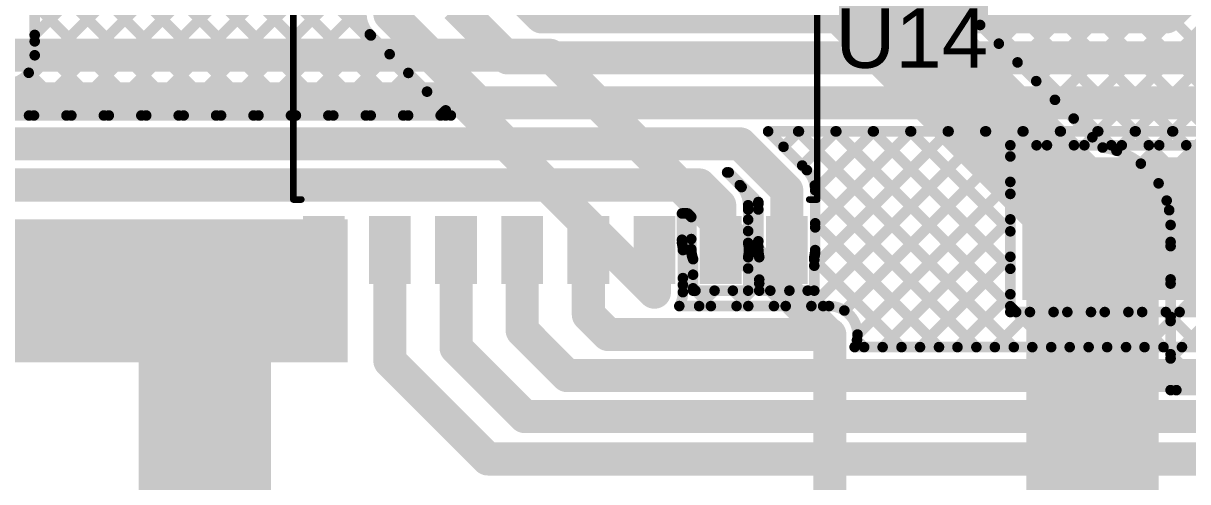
# Model space of a CAD drawing. Header units: millimetres. Extents: x -0.08 to 7.12, y -0.08 to 3.98.
# Drawn here: x 2.013 to 2.893, y 1.366 to 1.712 of the extents above; entities that cross this region are included whole.
import ezdxf

# ---------------------------------------------------------------- set-up
doc = ezdxf.new("R2010")
doc.units = ezdxf.units.MM
doc.header["$MEASUREMENT"] = 0
for name, color, linetype in [('BottomLayer', 5, 'Continuous'), ('TopLayer', 1, 'Continuous'), ('TopOverlay', 2, 'Continuous'), ('TopPaste', 8, 'Continuous'), ('TopSolder', 216, 'Continuous'), ('ViaHoleLayer', 16, 'Continuous')]:
    doc.layers.add(name, color=color, linetype=linetype)
doc.styles.add('Arial', font='', dxfattribs={"height": 0.2})
doc.styles.get('Arial').set_extended_font_data('Arial')

# ---------------------------------------------------------------- blocks, each defined once
blk = doc.blocks.new('SOP_16_150____26')
at = {"layer": 'TopLayer'}
for points in [[(-0.13484, 0.18681), (-0.09154, 0.18681), (-0.09154, 0.16319), (-0.13484, 0.16319)], [(0.09154, 0.18681), (0.13484, 0.18681), (0.13484, 0.16319), (0.09154, 0.16319)], [(-0.13484, 0.13681), (-0.09154, 0.13681), (-0.09154, 0.11319), (-0.13484, 0.11319)], [(0.09154, 0.13681), (0.13484, 0.13681), (0.13484, 0.11319), (0.09154, 0.11319)], [(-0.13484, 0.08681), (-0.09154, 0.08681), (-0.09154, 0.06319), (-0.13484, 0.06319)], [(0.09154, 0.08681), (0.13484, 0.08681), (0.13484, 0.06319), (0.09154, 0.06319)], [(-0.13484, 0.03681), (-0.09154, 0.03681), (-0.09154, 0.01319), (-0.13484, 0.01319)], [(0.09154, 0.03681), (0.13484, 0.03681), (0.13484, 0.01319), (0.09154, 0.01319)], [(-0.13484, -0.01319), (-0.09154, -0.01319), (-0.09154, -0.03681), (-0.13484, -0.03681)], [(0.09154, -0.01319), (0.13484, -0.01319), (0.13484, -0.03681), (0.09154, -0.03681)], [(-0.13484, -0.06319), (-0.09154, -0.06319), (-0.09154, -0.08681), (-0.13484, -0.08681)], [(0.09154, -0.06319), (0.13484, -0.06319), (0.13484, -0.08681), (0.09154, -0.08681)], [(-0.13484, -0.11319), (-0.09154, -0.11319), (-0.09154, -0.13681), (-0.13484, -0.13681)], [(0.09154, -0.11319), (0.13484, -0.11319), (0.13484, -0.13681), (0.09154, -0.13681)], [(-0.13484, -0.16319), (-0.09154, -0.16319), (-0.09154, -0.18681), (-0.13484, -0.18681)], [(0.09154, -0.16319), (0.13484, -0.16319), (0.13484, -0.18681), (0.09154, -0.18681)]]:
    blk.add_hatch(color=1, dxfattribs=at).paths.add_polyline_path(points)
at = {"layer": 'TopOverlay'}
blk.add_hatch(color=2, dxfattribs=at).paths.add_polyline_path([(-0.088, 0.16), (-0.077, 0.16), (-0.077, 0.186), (-0.088, 0.186)])
at = {"layer": 'TopPaste'}
for points in [[(-0.13484, 0.18681), (-0.09154, 0.18681), (-0.09154, 0.16319), (-0.13484, 0.16319)], [(0.09154, 0.18681), (0.13484, 0.18681), (0.13484, 0.16319), (0.09154, 0.16319)], [(-0.13484, 0.13681), (-0.09154, 0.13681), (-0.09154, 0.11319), (-0.13484, 0.11319)], [(0.09154, 0.13681), (0.13484, 0.13681), (0.13484, 0.11319), (0.09154, 0.11319)], [(-0.13484, 0.08681), (-0.09154, 0.08681), (-0.09154, 0.06319), (-0.13484, 0.06319)], [(0.09154, 0.08681), (0.13484, 0.08681), (0.13484, 0.06319), (0.09154, 0.06319)], [(-0.13484, 0.03681), (-0.09154, 0.03681), (-0.09154, 0.01319), (-0.13484, 0.01319)], [(0.09154, 0.03681), (0.13484, 0.03681), (0.13484, 0.01319), (0.09154, 0.01319)], [(-0.13484, -0.01319), (-0.09154, -0.01319), (-0.09154, -0.03681), (-0.13484, -0.03681)], [(0.09154, -0.01319), (0.13484, -0.01319), (0.13484, -0.03681), (0.09154, -0.03681)], [(-0.13484, -0.06319), (-0.09154, -0.06319), (-0.09154, -0.08681), (-0.13484, -0.08681)], [(0.09154, -0.06319), (0.13484, -0.06319), (0.13484, -0.08681), (0.09154, -0.08681)], [(-0.13484, -0.11319), (-0.09154, -0.11319), (-0.09154, -0.13681), (-0.13484, -0.13681)], [(0.09154, -0.11319), (0.13484, -0.11319), (0.13484, -0.13681), (0.09154, -0.13681)], [(-0.13484, -0.16319), (-0.09154, -0.16319), (-0.09154, -0.18681), (-0.13484, -0.18681)], [(0.09154, -0.16319), (0.13484, -0.16319), (0.13484, -0.18681), (0.09154, -0.18681)]]:
    blk.add_hatch(color=8, dxfattribs=at).paths.add_polyline_path(points)
at = {"layer": 'TopSolder'}
for points in [[(-0.13884, 0.19081), (-0.08754, 0.19081), (-0.08754, 0.15919), (-0.13884, 0.15919)], [(0.08754, 0.19081), (0.13884, 0.19081), (0.13884, 0.15919), (0.08754, 0.15919)], [(-0.13884, 0.14081), (-0.08754, 0.14081), (-0.08754, 0.10919), (-0.13884, 0.10919)], [(0.08754, 0.14081), (0.13884, 0.14081), (0.13884, 0.10919), (0.08754, 0.10919)], [(-0.13884, 0.09081), (-0.08754, 0.09081), (-0.08754, 0.05919), (-0.13884, 0.05919)], [(0.08754, 0.09081), (0.13884, 0.09081), (0.13884, 0.05919), (0.08754, 0.05919)], [(-0.13884, 0.04081), (-0.08754, 0.04081), (-0.08754, 0.00919), (-0.13884, 0.00919)], [(0.08754, 0.04081), (0.13884, 0.04081), (0.13884, 0.00919), (0.08754, 0.00919)], [(-0.13884, -0.00919), (-0.08754, -0.00919), (-0.08754, -0.04081), (-0.13884, -0.04081)], [(0.08754, -0.00919), (0.13884, -0.00919), (0.13884, -0.04081), (0.08754, -0.04081)], [(-0.13884, -0.05919), (-0.08754, -0.05919), (-0.08754, -0.09081), (-0.13884, -0.09081)], [(0.08754, -0.05919), (0.13884, -0.05919), (0.13884, -0.09081), (0.08754, -0.09081)], [(-0.13884, -0.10919), (-0.08754, -0.10919), (-0.08754, -0.14081), (-0.13884, -0.14081)], [(0.08754, -0.10919), (0.13884, -0.10919), (0.13884, -0.14081), (0.08754, -0.14081)], [(-0.13884, -0.15919), (-0.08754, -0.15919), (-0.08754, -0.19081), (-0.13884, -0.19081)], [(0.08754, -0.15919), (0.13884, -0.15919), (0.13884, -0.19081), (0.08754, -0.19081)]]:
    blk.add_hatch(color=216, dxfattribs=at).paths.add_polyline_path(points)
at = {"layer": 'TopOverlay', "const_width": 0.005}
for points in [[(-0.075, 0.192), (-0.075, 0.198)], [(0.075, 0.198), (-0.075, 0.198)], [(0.075, 0.192), (0.075, 0.198)], [(-0.146, 0.171), (-0.146, 0.181)], [(-0.141, 0.176), (-0.146, 0.181)], [(-0.146, 0.171), (-0.141, 0.176)], [(-0.075, -0.198), (-0.075, -0.192)], [(0.075, -0.198), (0.075, -0.192)], [(0.075, -0.198), (-0.075, -0.198)]]:
    blk.add_lwpolyline(points, dxfattribs=at)
at = {"layer": 'TopOverlay', "const_width": 0.0025}
for points in [[(-0.07625, 0.198, 1), (-0.07375, 0.198, 1)], [(-0.07625, 0.198, 1), (-0.07375, 0.198, 1)], [(-0.07625, 0.192, 1), (-0.07375, 0.192, 1)], [(0.07375, 0.198, 1), (0.07625, 0.198, 1)], [(0.07375, 0.198, 1), (0.07625, 0.198, 1)], [(0.07375, 0.192, 1), (0.07625, 0.192, 1)], [(-0.14725, 0.181, 1), (-0.14475, 0.181, 1)], [(-0.14725, 0.181, 1), (-0.14475, 0.181, 1)], [(-0.14225, 0.176, 1), (-0.13975, 0.176, 1)], [(-0.14225, 0.176, 1), (-0.13975, 0.176, 1)], [(-0.14725, 0.171, 1), (-0.14475, 0.171, 1)], [(-0.14725, 0.171, 1), (-0.14475, 0.171, 1)], [(-0.07625, -0.192, 1), (-0.07375, -0.192, 1)], [(0.07375, -0.192, 1), (0.07625, -0.192, 1)], [(-0.07625, -0.198, 1), (-0.07375, -0.198, 1)], [(-0.07625, -0.198, 1), (-0.07375, -0.198, 1)], [(0.07375, -0.198, 1), (0.07625, -0.198, 1)], [(0.07375, -0.198, 1), (0.07625, -0.198, 1)]]:
    blk.add_lwpolyline(points, format="xyb", close=True, dxfattribs=at)

msp = doc.modelspace()

# ---------------------------------------------------------------- hatches: boundary and pattern name
at = {"layer": 'BottomLayer'}
h = msp.add_hatch(color=5, dxfattribs=at)
edge = h.paths.add_edge_path()
edge.add_arc((2.82164, 1.55966), 0.0315, 0, 360)
h = msp.add_hatch(color=5, dxfattribs=at)
edge = h.paths.add_edge_path()
edge.add_arc((2.49, 1.509), 0.01181, 0, 360)
h = msp.add_hatch(color=5, dxfattribs=at)
edge = h.paths.add_edge_path()
edge.add_arc((2.622, 1.477), 0.01181, 0, 360)
at = {"layer": 'TopLayer'}
for points in [[(2.768, 1.503), (4.714, 1.503), (4.714, 1.611), (2.768, 1.611)], [(0.085, 1.456), (2.258, 1.456), (2.258, 1.564), (0.085, 1.564)]]:
    msp.add_hatch(color=1, dxfattribs=at).paths.add_polyline_path(points)
h = msp.add_hatch(color=1, dxfattribs=at)
edge = h.paths.add_edge_path()
edge.add_arc((2.82164, 1.55966), 0.0315, 0, 360)
h = msp.add_hatch(color=1, dxfattribs=at)
edge = h.paths.add_edge_path()
edge.add_arc((2.49, 1.509), 0.01181, 0, 360)
h = msp.add_hatch(color=1, dxfattribs=at)
edge = h.paths.add_edge_path()
edge.add_arc((2.622, 1.477), 0.01181, 0, 360)
at = {"layer": 'ViaHoleLayer'}
h = msp.add_hatch(color=16, dxfattribs=at)
edge = h.paths.add_edge_path()
edge.add_arc((2.82164, 1.55966), 0.01575, 0, 360)
h = msp.add_hatch(color=16, dxfattribs=at)
edge = h.paths.add_edge_path()
edge.add_arc((2.49, 1.509), 0.00591, 0, 360)
h = msp.add_hatch(color=16, dxfattribs=at)
edge = h.paths.add_edge_path()
edge.add_arc((2.622, 1.477), 0.00591, 0, 360)

# ---------------------------------------------------------------- linework, layer by layer
at = {"layer": 'BottomLayer'}
for points, const_width in [([(2.34866, 2.16331), (3.07697, 1.435)], 0.008), ([(2.37694, 2.16331), (3.10525, 1.435)], 0.008), ([(2.40523, 2.16331), (3.13354, 1.435)], 0.008), ([(2.42911, 2.16771), (3.16182, 1.435)], 0.008), ([(2.73616, 1.7109), (3.08249, 2.05723)], 0.008), ([(2.7503, 1.69676), (3.09663, 2.04309)], 0.008), ([(2.76445, 1.68262), (3.11078, 2.02895)], 0.008), ([(2.77859, 1.66847), (3.12492, 2.0148)], 0.008), ([(2.79273, 1.65433), (3.13906, 2.00066)], 0.008), ([(2.80687, 1.64019), (3.1532, 1.98652)], 0.008), ([(2.82102, 1.62605), (3.16734, 1.97238)], 0.008), ([(2.8392, 1.61595), (3.18149, 1.95823)], 0.008), ([(2.85766, 1.60613), (3.19563, 1.94409)], 0.008), ([(2.87107, 1.59125), (3.20977, 1.92995)], 0.008), ([(2.87908, 1.57098), (3.22391, 1.91581)], 0.008), ([(2.88016, 1.54377), (3.23805, 1.90167)], 0.008), ([(2.88016, 1.51548), (3.2522, 1.88752)], 0.008), ([(2.60693, 1.87675), (3.04868, 1.435)], 0.008), ([(2.88016, 1.4872), (3.26634, 1.87338)], 0.008), ([(2.5929, 1.8625), (2.83957, 1.61583)], 0.008), ([(2.88016, 1.45891), (3.2721, 1.85086)], 0.008), ([(2.88453, 1.435), (3.2721, 1.82257)], 0.008), ([(2.6293, 1.752), (2.82164, 1.55966)], 0.075), ([(2.66218, 1.78488), (2.82878, 1.61829)], 0.008), ([(2, 1.688), (2.411, 1.688)], 0.025), ([(2.411, 1.688), (2.622, 1.477)], 0.025), ([(1.952, 1.655), (2.344, 1.655)], 0.025), ([(2.344, 1.655), (2.49, 1.509)], 0.025), ([(2.82116, 1.15106), (2.82116, 1.55978)], 0.1), ([(2.87721, 1.57819), (3.0204, 1.435)], 0.008), ([(2.88016, 1.435), (2.88016, 1.55978)], 0.008), ([(2.88016, 1.54696), (2.99212, 1.435)], 0.008), ([(2.88016, 1.51868), (2.96383, 1.435)], 0.008), ([(2.62258, 1.15106), (2.62258, 1.477)], 0.025), ([(2.88016, 1.49039), (2.93555, 1.435)], 0.008), ([(2.88016, 1.46211), (2.90726, 1.435)], 0.008), ([(2.88016, 1.435), (3.2721, 1.435)], 0.008)]:
    msp.add_lwpolyline(points, dxfattribs=dict(at, const_width=const_width))
for points, const_width in [([(2.73416, 1.7109, 1), (2.73816, 1.7109, 1)], 0.004), ([(2.40475, 1.688, 1), (2.41725, 1.688, 1)], 0.0125), ([(2.40475, 1.688, 1), (2.41725, 1.688, 1)], 0.0125), ([(2.7483, 1.69676, 1), (2.7523, 1.69676, 1)], 0.004), ([(2.76245, 1.68262, 1), (2.76645, 1.68262, 1)], 0.004), ([(2.77659, 1.66847, 1), (2.78059, 1.66847, 1)], 0.004), ([(2.33775, 1.655, 1), (2.35025, 1.655, 1)], 0.0125), ([(2.33775, 1.655, 1), (2.35025, 1.655, 1)], 0.0125), ([(2.79073, 1.65433, 1), (2.79473, 1.65433, 1)], 0.004), ([(2.80487, 1.64019, 1), (2.80887, 1.64019, 1)], 0.004), ([(2.81902, 1.62605, 1), (2.82302, 1.62605, 1)], 0.004), ([(2.82678, 1.61829, 1), (2.83078, 1.61829, 1)], 0.004), ([(2.82678, 1.61829, 1), (2.83078, 1.61829, 1)], 0.004), ([(2.8372, 1.61595, 1), (2.8412, 1.61595, 1)], 0.004), ([(2.83757, 1.61583, 1), (2.84157, 1.61583, 1)], 0.004), ([(2.79616, 1.55978, 1), (2.84616, 1.55978, 1)], 0.05), ([(2.85566, 1.60613, 1), (2.85966, 1.60613, 1)], 0.004), ([(2.80289, 1.55966, 1), (2.84039, 1.55966, 1)], 0.0375), ([(2.86907, 1.59125, 1), (2.87307, 1.59125, 1)], 0.004), ([(2.87521, 1.57819, 1), (2.87921, 1.57819, 1)], 0.004), ([(2.87708, 1.57098, 1), (2.88108, 1.57098, 1)], 0.004), ([(2.87816, 1.55978, 1), (2.88216, 1.55978, 1)], 0.004), ([(2.87816, 1.55978, 1), (2.88216, 1.55978, 1)], 0.004), ([(2.87816, 1.54696, 1), (2.88216, 1.54696, 1)], 0.004), ([(2.87816, 1.54377, 1), (2.88216, 1.54377, 1)], 0.004), ([(2.48375, 1.509, 1), (2.49625, 1.509, 1)], 0.0125), ([(2.87816, 1.51868, 1), (2.88216, 1.51868, 1)], 0.004), ([(2.87816, 1.51548, 1), (2.88216, 1.51548, 1)], 0.004), ([(2.61575, 1.477, 1), (2.62825, 1.477, 1)], 0.0125), ([(2.61633, 1.477, 1), (2.62883, 1.477, 1)], 0.0125), ([(2.87816, 1.49039, 1), (2.88216, 1.49039, 1)], 0.004), ([(2.87816, 1.4872, 1), (2.88216, 1.4872, 1)], 0.004), ([(2.87816, 1.46211, 1), (2.88216, 1.46211, 1)], 0.004), ([(2.87816, 1.45891, 1), (2.88216, 1.45891, 1)], 0.004), ([(2.87816, 1.435, 1), (2.88216, 1.435, 1)], 0.004), ([(2.87816, 1.435, 1), (2.88216, 1.435, 1)], 0.004), ([(2.88253, 1.435, 1), (2.88653, 1.435, 1)], 0.004)]:
    msp.add_lwpolyline(points, format="xyb", close=True, dxfattribs=dict(at, const_width=const_width))
at = {"layer": 'BottomLayer', "const_width": 0.008}
msp.add_lwpolyline([(2.82878, 1.61829, -0.376762), (2.88016, 1.55978)], format="xyb", dxfattribs=at)
at = {"layer": 'TopLayer'}
for points, const_width in [([(2.877, 1.717), (3.118, 1.958)], 0.025), ([(1.98135, 1.93665), (2.2755, 1.6425)], 0.008), ([(2.0215, 1.70335), (2.21787, 1.89972)], 0.008), ([(1.98894, 1.6425), (2.23202, 1.88558)], 0.008), ([(2.0215, 1.688), (2.0215, 1.877)], 0.008), ([(2.0215, 1.86821), (2.24721, 1.6425)], 0.008), ([(2.01722, 1.6425), (2.2185, 1.84378)], 0.008), ([(2.0215, 1.83993), (2.21893, 1.6425)], 0.008), ([(2.0215, 1.81165), (2.19065, 1.6425)], 0.008), ([(2.04551, 1.6425), (2.2185, 1.81549)], 0.008), ([(2.0215, 1.78336), (2.16236, 1.6425)], 0.008), ([(2.07379, 1.6425), (2.21419, 1.7829)], 0.008), ([(2.29, 1.719), (2.29, 1.76719)], 0.025), ([(2.0215, 1.75508), (2.13408, 1.6425)], 0.008), ([(2.10208, 1.6425), (2.21419, 1.75461)], 0.008), ([(2.39, 1.73164), (2.40464, 1.717)], 0.025), ([(2.13036, 1.6425), (2.2194, 1.73154)], 0.008), ([(2.15864, 1.6425), (2.24768, 1.73154)], 0.008), ([(2.21475, 1.73154), (2.30378, 1.6425)], 0.008), ([(2.24303, 1.73154), (2.33207, 1.6425)], 0.008), ([(2.34, 1.725), (2.379, 1.686)], 0.025), ([(2.0215, 1.72679), (2.10579, 1.6425)], 0.008), ([(2.18693, 1.6425), (2.2685, 1.72407)], 0.008), ([(2.29, 1.719), (2.357, 1.652)], 0.025), ([(2.40464, 1.717), (2.877, 1.717)], 0.025), ([(2.2748, 1.7038), (2.33609, 1.6425)], 0.008), ([(2.0215, 1.69851), (2.07751, 1.6425)], 0.008), ([(2.21521, 1.6425), (2.27565, 1.70294)], 0.008), ([(2.2435, 1.6425), (2.2898, 1.6888)], 0.008), ([(2.379, 1.686), (3.457, 1.686)], 0.025), ([(2.01695, 1.67477), (2.04922, 1.6425)], 0.008), ([(2.27178, 1.6425), (2.30394, 1.67466)], 0.008), ([(1.99668, 1.66676), (2.02094, 1.6425)], 0.008), ([(2.30007, 1.6425), (2.31808, 1.66051)], 0.008), ([(2.357, 1.652), (4.043, 1.652)], 0.025), ([(1.96949, 1.6425), (2.33609, 1.6425)], 0.008), ([(2.32835, 1.6425), (2.33222, 1.64637)], 0.008), ([(0.61, 1.621), (2.555, 1.621)], 0.025), ([(2.555, 1.621), (2.59, 1.586)], 0.025), ([(2.57591, 1.6305), (4.043, 1.6305)], 0.008), ([(2.57591, 1.6305), (2.60517, 1.60124)], 0.008), ([(2.58755, 1.61886), (2.59919, 1.6305)], 0.008), ([(2.59863, 1.6305), (2.76163, 1.4675)], 0.008), ([(2.60169, 1.60471), (2.62748, 1.6305)], 0.008), ([(2.60861, 1.4985), (2.74061, 1.6305)], 0.008), ([(2.61081, 1.52898), (2.71233, 1.6305)], 0.008), ([(2.6115, 1.58624), (2.65576, 1.6305)], 0.008), ([(2.6115, 1.55795), (2.68405, 1.6305)], 0.008), ([(2.62691, 1.6305), (2.759, 1.49841)], 0.008), ([(2.63354, 1.49514), (2.7689, 1.6305)], 0.008), ([(2.65519, 1.6305), (2.759, 1.52669)], 0.008), ([(2.68348, 1.6305), (2.759, 1.55498)], 0.008), ([(2.71176, 1.6305), (2.759, 1.58326)], 0.008), ([(2.74005, 1.6305), (2.759, 1.61155)], 0.008), ([(2.76833, 1.6305), (2.77883, 1.62)], 0.008), ([(2.78668, 1.62), (2.79718, 1.6305)], 0.008), ([(2.79662, 1.6305), (2.80712, 1.62)], 0.008), ([(2.81497, 1.62), (2.82547, 1.6305)], 0.008), ([(2.8249, 1.6305), (2.8354, 1.62)], 0.008), ([(2.84325, 1.62), (2.85375, 1.6305)], 0.008), ([(2.85318, 1.6305), (2.86368, 1.62)], 0.008), ([(2.87154, 1.62), (2.88204, 1.6305)], 0.008), ([(2.88147, 1.6305), (2.89197, 1.62)], 0.008), ([(2.759, 1.62), (4.63, 1.62)], 0.008), ([(2.759, 1.494), (2.759, 1.62)], 0.008), ([(1.281, 1.59), (2.524, 1.59)], 0.025), ([(2.524, 1.59), (2.53931, 1.57469)], 0.025), ([(2.54491, 1.5995), (2.55451, 1.58989)], 0.008), ([(2.54609, 1.5995), (2.5685, 1.57709)], 0.008), ([(2.59, 1.586), (2.59, 1.586)], 0.025), ([(2.59, 1.54081), (2.59, 1.586)], 0.025), ([(2.61119, 1.58965), (2.73334, 1.4675)], 0.008), ([(2.6435, 1.47682), (2.759, 1.59232)], 0.008), ([(2.53931, 1.5415), (2.53931, 1.57469)], 0.025), ([(2.55587, 1.58841), (2.5685, 1.57577)], 0.008), ([(2.6115, 1.54081), (2.6115, 1.586)], 0.008), ([(2.56081, 1.57146), (2.56081, 1.57469)], 0.008), ([(2.5685, 1.54081), (2.5685, 1.57709)], 0.008), ([(2.51081, 1.54621), (2.51081, 1.5685)], 0.008), ([(2.51081, 1.5685), (2.51509, 1.5685)], 0.008), ([(2.51509, 1.5685), (2.51781, 1.56578)], 0.008), ([(2.51781, 1.5415), (2.51781, 1.56578)], 0.008), ([(2.56081, 1.56383), (2.5685, 1.57152)], 0.008), ([(2.56081, 1.54621), (2.56081, 1.57146)], 0.008), ([(2.56081, 1.54621), (2.56081, 1.57146)], 0.008), ([(2.66247, 1.4675), (2.759, 1.56403)], 0.008), ([(2.56081, 1.55518), (2.5685, 1.54749)], 0.008), ([(2.6115, 1.56106), (2.70506, 1.4675)], 0.008), ([(2.29, 1.457), (2.29, 1.54081)], 0.025), ([(2.34, 1.467), (2.34, 1.54081)], 0.025), ([(2.39, 1.48), (2.39, 1.54081)], 0.025), ([(2.44, 1.492), (2.44, 1.54081)], 0.025), ([(2.49, 1.509), (2.49, 1.54081)], 0.025), ([(2.51081, 1.54861), (2.51781, 1.54161)], 0.008), ([(2.51141, 1.54272), (2.51781, 1.54912)], 0.008), ([(2.53931, 1.5415), (2.54, 1.54081)], 0.025), ([(2.5115, 1.509), (2.5115, 1.54081)], 0.008), ([(2.56086, 1.5356), (2.5685, 1.54324)], 0.008), ([(2.51919, 1.51016), (2.51919, 1.53393)], 0.008), ([(2.56081, 1.51016), (2.56081, 1.53541)], 0.008), ([(2.56919, 1.51016), (2.56919, 1.53541)], 0.008), ([(2.61081, 1.51016), (2.61081, 1.53541)], 0.008), ([(2.61081, 1.53346), (2.67677, 1.4675)], 0.008), ([(2.69075, 1.4675), (2.759, 1.53575)], 0.008), ([(2.15014, 1.15106), (2.15014, 1.481)], 0.1), ([(2.5115, 1.51452), (2.51919, 1.52221)], 0.008), ([(2.5115, 1.51964), (2.51919, 1.51195)], 0.008), ([(2.56081, 1.52689), (2.56919, 1.51852)], 0.008), ([(2.14014, 1.491), (2.15014, 1.481)], 0.05), ([(2.51919, 1.51016), (2.56081, 1.51016)], 0.008), ([(2.52098, 1.51016), (2.53264, 1.4985)], 0.008), ([(2.52376, 1.4985), (2.53542, 1.51016)], 0.008), ([(2.54926, 1.51016), (2.56092, 1.4985)], 0.008), ([(2.55205, 1.4985), (2.56919, 1.51564)], 0.008), ([(2.56919, 1.51016), (2.61081, 1.51016)], 0.008), ([(2.57755, 1.51016), (2.5892, 1.4985)], 0.008), ([(2.58033, 1.4985), (2.59199, 1.51016)], 0.008), ([(2.60583, 1.51016), (2.61749, 1.4985)], 0.008), ([(2.71904, 1.4675), (2.759, 1.50746)], 0.008), ([(2.44, 1.492), (2.455, 1.477)], 0.025), ([(2.50876, 1.4985), (2.622, 1.4985)], 0.008), ([(2.74732, 1.4675), (2.77382, 1.494)], 0.008), ([(2.759, 1.49841), (2.76341, 1.494)], 0.008), ([(2.759, 1.494), (4.63, 1.494)], 0.008), ([(2.76341, 1.494), (2.78991, 1.4675)], 0.008), ([(2.7756, 1.4675), (2.8021, 1.494)], 0.008), ([(2.79169, 1.494), (2.81819, 1.4675)], 0.008), ([(2.80389, 1.4675), (2.83039, 1.494)], 0.008), ([(2.81998, 1.494), (2.84648, 1.4675)], 0.008), ([(2.83217, 1.4675), (2.85867, 1.494)], 0.008), ([(2.84826, 1.494), (2.87476, 1.4675)], 0.008), ([(2.86046, 1.4675), (2.88696, 1.494)], 0.008), ([(2.87655, 1.494), (2.90305, 1.4675)], 0.008), ([(2.88874, 1.4675), (2.91524, 1.494)], 0.008), ([(2.39, 1.48), (2.424, 1.446)], 0.025), ([(2.455, 1.477), (2.622, 1.477)], 0.025), ([(2.34, 1.467), (2.392, 1.415)], 0.025), ([(2.64129, 1.4675), (3.293, 1.4675)], 0.008), ([(2.6431, 1.47289), (2.64849, 1.4675)], 0.008), ([(2.29, 1.457), (2.364, 1.383)], 0.025), ([(2.424, 1.446), (3.293, 1.446)], 0.025), ([(2.392, 1.415), (3.965, 1.415)], 0.025), ([(2.364, 1.383), (4.582, 1.383)], 0.025)]:
    msp.add_lwpolyline(points, dxfattribs=dict(at, const_width=const_width))
for points, const_width in [([(2.28375, 1.719, 1), (2.29625, 1.719, 1)], 0.0125), ([(2.28375, 1.719, 1), (2.29625, 1.719, 1)], 0.0125), ([(2.39839, 1.717, 1), (2.41089, 1.717, 1)], 0.0125), ([(2.39839, 1.717, 1), (2.41089, 1.717, 1)], 0.0125), ([(2.87075, 1.717, 1), (2.88325, 1.717, 1)], 0.0125), ([(2.87075, 1.717, 1), (2.88325, 1.717, 1)], 0.0125), ([(2.2728, 1.7038, 1), (2.2768, 1.7038, 1)], 0.004), ([(2.2728, 1.7038, 1), (2.2768, 1.7038, 1)], 0.004), ([(2.2728, 1.7038, 1), (2.2768, 1.7038, 1)], 0.004), ([(2.0195, 1.70335, 1), (2.0235, 1.70335, 1)], 0.004), ([(2.0195, 1.69851, 1), (2.0235, 1.69851, 1)], 0.004), ([(2.27365, 1.70294, 1), (2.27765, 1.70294, 1)], 0.004), ([(2.0195, 1.688, 1), (2.0235, 1.688, 1)], 0.004), ([(2.0195, 1.688, 1), (2.0235, 1.688, 1)], 0.004), ([(2.2878, 1.6888, 1), (2.2918, 1.6888, 1)], 0.004), ([(2.37275, 1.686, 1), (2.38525, 1.686, 1)], 0.0125), ([(2.37275, 1.686, 1), (2.38525, 1.686, 1)], 0.0125), ([(2.01495, 1.67477, 1), (2.01895, 1.67477, 1)], 0.004), ([(2.30194, 1.67466, 1), (2.30594, 1.67466, 1)], 0.004), ([(2.31608, 1.66051, 1), (2.32008, 1.66051, 1)], 0.004), ([(2.35075, 1.652, 1), (2.36325, 1.652, 1)], 0.0125), ([(2.35075, 1.652, 1), (2.36325, 1.652, 1)], 0.0125), ([(2.01522, 1.6425, 1), (2.01922, 1.6425, 1)], 0.004), ([(2.01894, 1.6425, 1), (2.02294, 1.6425, 1)], 0.004), ([(2.04351, 1.6425, 1), (2.04751, 1.6425, 1)], 0.004), ([(2.04722, 1.6425, 1), (2.05122, 1.6425, 1)], 0.004), ([(2.07179, 1.6425, 1), (2.07579, 1.6425, 1)], 0.004), ([(2.07551, 1.6425, 1), (2.07951, 1.6425, 1)], 0.004), ([(2.10008, 1.6425, 1), (2.10408, 1.6425, 1)], 0.004), ([(2.10379, 1.6425, 1), (2.10779, 1.6425, 1)], 0.004), ([(2.12836, 1.6425, 1), (2.13236, 1.6425, 1)], 0.004), ([(2.13208, 1.6425, 1), (2.13608, 1.6425, 1)], 0.004), ([(2.15664, 1.6425, 1), (2.16064, 1.6425, 1)], 0.004), ([(2.16036, 1.6425, 1), (2.16436, 1.6425, 1)], 0.004), ([(2.18493, 1.6425, 1), (2.18893, 1.6425, 1)], 0.004), ([(2.18865, 1.6425, 1), (2.19265, 1.6425, 1)], 0.004), ([(2.21321, 1.6425, 1), (2.21721, 1.6425, 1)], 0.004), ([(2.21693, 1.6425, 1), (2.22093, 1.6425, 1)], 0.004), ([(2.2415, 1.6425, 1), (2.2455, 1.6425, 1)], 0.004), ([(2.24521, 1.6425, 1), (2.24921, 1.6425, 1)], 0.004), ([(2.26978, 1.6425, 1), (2.27378, 1.6425, 1)], 0.004), ([(2.2735, 1.6425, 1), (2.2775, 1.6425, 1)], 0.004), ([(2.29807, 1.6425, 1), (2.30207, 1.6425, 1)], 0.004), ([(2.30178, 1.6425, 1), (2.30578, 1.6425, 1)], 0.004), ([(2.32635, 1.6425, 1), (2.33035, 1.6425, 1)], 0.004), ([(2.33007, 1.6425, 1), (2.33407, 1.6425, 1)], 0.004), ([(2.33022, 1.64637, 1), (2.33422, 1.64637, 1)], 0.004), ([(2.33409, 1.6425, 1), (2.33809, 1.6425, 1)], 0.004), ([(2.33409, 1.6425, 1), (2.33809, 1.6425, 1)], 0.004), ([(2.54875, 1.621, 1), (2.56125, 1.621, 1)], 0.0125), ([(2.54875, 1.621, 1), (2.56125, 1.621, 1)], 0.0125), ([(2.57391, 1.6305, 1), (2.57791, 1.6305, 1)], 0.004), ([(2.57391, 1.6305, 1), (2.57791, 1.6305, 1)], 0.004), ([(2.59663, 1.6305, 1), (2.60063, 1.6305, 1)], 0.004), ([(2.59719, 1.6305, 1), (2.60119, 1.6305, 1)], 0.004), ([(2.62491, 1.6305, 1), (2.62891, 1.6305, 1)], 0.004), ([(2.62548, 1.6305, 1), (2.62948, 1.6305, 1)], 0.004), ([(2.65319, 1.6305, 1), (2.65719, 1.6305, 1)], 0.004), ([(2.65376, 1.6305, 1), (2.65776, 1.6305, 1)], 0.004), ([(2.68148, 1.6305, 1), (2.68548, 1.6305, 1)], 0.004), ([(2.68205, 1.6305, 1), (2.68605, 1.6305, 1)], 0.004), ([(2.70976, 1.6305, 1), (2.71376, 1.6305, 1)], 0.004), ([(2.71033, 1.6305, 1), (2.71433, 1.6305, 1)], 0.004), ([(2.73805, 1.6305, 1), (2.74205, 1.6305, 1)], 0.004), ([(2.73861, 1.6305, 1), (2.74261, 1.6305, 1)], 0.004), ([(2.76633, 1.6305, 1), (2.77033, 1.6305, 1)], 0.004), ([(2.7669, 1.6305, 1), (2.7709, 1.6305, 1)], 0.004), ([(2.79462, 1.6305, 1), (2.79862, 1.6305, 1)], 0.004), ([(2.79518, 1.6305, 1), (2.79918, 1.6305, 1)], 0.004), ([(2.8229, 1.6305, 1), (2.8269, 1.6305, 1)], 0.004), ([(2.82347, 1.6305, 1), (2.82747, 1.6305, 1)], 0.004), ([(2.85118, 1.6305, 1), (2.85518, 1.6305, 1)], 0.004), ([(2.85175, 1.6305, 1), (2.85575, 1.6305, 1)], 0.004), ([(2.87947, 1.6305, 1), (2.88347, 1.6305, 1)], 0.004), ([(2.88004, 1.6305, 1), (2.88404, 1.6305, 1)], 0.004), ([(2.58555, 1.61886, 1), (2.58955, 1.61886, 1)], 0.004), ([(2.757, 1.62, 1), (2.761, 1.62, 1)], 0.004), ([(2.757, 1.62, 1), (2.761, 1.62, 1)], 0.004), ([(2.77683, 1.62, 1), (2.78083, 1.62, 1)], 0.004), ([(2.78468, 1.62, 1), (2.78868, 1.62, 1)], 0.004), ([(2.80512, 1.62, 1), (2.80912, 1.62, 1)], 0.004), ([(2.81297, 1.62, 1), (2.81697, 1.62, 1)], 0.004), ([(2.8334, 1.62, 1), (2.8374, 1.62, 1)], 0.004), ([(2.84125, 1.62, 1), (2.84525, 1.62, 1)], 0.004), ([(2.86168, 1.62, 1), (2.86568, 1.62, 1)], 0.004), ([(2.86954, 1.62, 1), (2.87354, 1.62, 1)], 0.004), ([(2.88997, 1.62, 1), (2.89397, 1.62, 1)], 0.004), ([(2.757, 1.61155, 1), (2.761, 1.61155, 1)], 0.004), ([(2.51775, 1.59, 1), (2.53025, 1.59, 1)], 0.0125), ([(2.51775, 1.59, 1), (2.53025, 1.59, 1)], 0.0125), ([(2.54291, 1.5995, 1), (2.54691, 1.5995, 1)], 0.004), ([(2.54409, 1.5995, 1), (2.54809, 1.5995, 1)], 0.004), ([(2.59969, 1.60471, 1), (2.60369, 1.60471, 1)], 0.004), ([(2.60317, 1.60124, 1), (2.60717, 1.60124, 1)], 0.004), ([(2.60317, 1.60124, 1), (2.60717, 1.60124, 1)], 0.004), ([(2.6032, 1.6012, 1), (2.6072, 1.6012, 1)], 0.004), ([(2.6032, 1.6012, 1), (2.6072, 1.6012, 1)], 0.004), ([(2.55251, 1.58989, 1), (2.55651, 1.58989, 1)], 0.004), ([(2.55251, 1.58989, 1), (2.55651, 1.58989, 1)], 0.004), ([(2.55251, 1.58989, 1), (2.55651, 1.58989, 1)], 0.004), ([(2.58375, 1.586, 1), (2.59625, 1.586, 1)], 0.0125), ([(2.58375, 1.586, 1), (2.59625, 1.586, 1)], 0.0125), ([(2.58375, 1.586, 1), (2.59625, 1.586, 1)], 0.0125), ([(2.58375, 1.586, 1), (2.59625, 1.586, 1)], 0.0125), ([(2.60919, 1.58965, 1), (2.61319, 1.58965, 1)], 0.004), ([(2.757, 1.59232, 1), (2.761, 1.59232, 1)], 0.004), ([(2.53306, 1.57469, 1), (2.54556, 1.57469, 1)], 0.0125), ([(2.53306, 1.57469, 1), (2.54556, 1.57469, 1)], 0.0125), ([(2.55387, 1.58841, 1), (2.55787, 1.58841, 1)], 0.004), ([(2.6095, 1.58624, 1), (2.6135, 1.58624, 1)], 0.004), ([(2.6095, 1.586, 1), (2.6135, 1.586, 1)], 0.004), ([(2.6095, 1.586, 1), (2.6135, 1.586, 1)], 0.004), ([(2.6095, 1.586, 1), (2.6135, 1.586, 1)], 0.004), ([(2.6095, 1.586, 1), (2.6135, 1.586, 1)], 0.004), ([(2.757, 1.58326, 1), (2.761, 1.58326, 1)], 0.004), ([(2.55881, 1.57469, 1), (2.56281, 1.57469, 1)], 0.004), ([(2.55881, 1.57469, 1), (2.56281, 1.57469, 1)], 0.004), ([(2.55881, 1.57469, 1), (2.56281, 1.57469, 1)], 0.004), ([(2.5665, 1.57709, 1), (2.5705, 1.57709, 1)], 0.004), ([(2.5665, 1.57709, 1), (2.5705, 1.57709, 1)], 0.004), ([(2.5665, 1.57577, 1), (2.5705, 1.57577, 1)], 0.004), ([(2.50881, 1.5685, 1), (2.51281, 1.5685, 1)], 0.004), ([(2.50881, 1.5685, 1), (2.51281, 1.5685, 1)], 0.004), ([(2.51309, 1.5685, 1), (2.51709, 1.5685, 1)], 0.004), ([(2.51309, 1.5685, 1), (2.51709, 1.5685, 1)], 0.004), ([(2.51581, 1.56578, 1), (2.51981, 1.56578, 1)], 0.004), ([(2.51581, 1.56578, 1), (2.51981, 1.56578, 1)], 0.004), ([(2.55881, 1.57146, 1), (2.56281, 1.57146, 1)], 0.004), ([(2.55881, 1.57146, 1), (2.56281, 1.57146, 1)], 0.004), ([(2.55881, 1.57146, 1), (2.56281, 1.57146, 1)], 0.004), ([(2.55881, 1.56383, 1), (2.56281, 1.56383, 1)], 0.004), ([(2.5665, 1.57152, 1), (2.5705, 1.57152, 1)], 0.004), ([(2.757, 1.56403, 1), (2.761, 1.56403, 1)], 0.004), ([(2.55881, 1.55518, 1), (2.56281, 1.55518, 1)], 0.004), ([(2.6095, 1.56106, 1), (2.6135, 1.56106, 1)], 0.004), ([(2.6095, 1.55795, 1), (2.6135, 1.55795, 1)], 0.004), ([(2.757, 1.55498, 1), (2.761, 1.55498, 1)], 0.004), ([(2.28375, 1.54081, 1), (2.29625, 1.54081, 1)], 0.0125), ([(2.33375, 1.54081, 1), (2.34625, 1.54081, 1)], 0.0125), ([(2.38375, 1.54081, 1), (2.39625, 1.54081, 1)], 0.0125), ([(2.43375, 1.54081, 1), (2.44625, 1.54081, 1)], 0.0125), ([(2.48375, 1.54081, 1), (2.49625, 1.54081, 1)], 0.0125), ([(2.50881, 1.54861, 1), (2.51281, 1.54861, 1)], 0.004), ([(2.50881, 1.54621, 1), (2.51281, 1.54621, 1)], 0.004), ([(2.50881, 1.54621, 1), (2.51281, 1.54621, 1)], 0.004), ([(2.51581, 1.54912, 1), (2.51981, 1.54912, 1)], 0.004), ([(2.53306, 1.5415, 1), (2.54556, 1.5415, 1)], 0.0125), ([(2.53306, 1.5415, 1), (2.54556, 1.5415, 1)], 0.0125), ([(2.53375, 1.54081, 1), (2.54625, 1.54081, 1)], 0.0125), ([(2.55881, 1.54621, 1), (2.56281, 1.54621, 1)], 0.004), ([(2.55881, 1.54621, 1), (2.56281, 1.54621, 1)], 0.004), ([(2.55881, 1.54621, 1), (2.56281, 1.54621, 1)], 0.004), ([(2.5665, 1.54749, 1), (2.5705, 1.54749, 1)], 0.004), ([(2.58375, 1.54081, 1), (2.59625, 1.54081, 1)], 0.0125), ([(2.50941, 1.54272, 1), (2.51341, 1.54272, 1)], 0.004), ([(2.5095, 1.54081, 1), (2.5135, 1.54081, 1)], 0.004), ([(2.5095, 1.54081, 1), (2.5135, 1.54081, 1)], 0.004), ([(2.51581, 1.54161, 1), (2.51981, 1.54161, 1)], 0.004), ([(2.51581, 1.5415, 1), (2.51981, 1.5415, 1)], 0.004), ([(2.51581, 1.5415, 1), (2.51981, 1.5415, 1)], 0.004), ([(2.51581, 1.5415, 1), (2.51981, 1.5415, 1)], 0.004), ([(2.5595, 1.54081, 1), (2.5635, 1.54081, 1)], 0.004), ([(2.5595, 1.54081, 1), (2.5635, 1.54081, 1)], 0.004), ([(2.5665, 1.54324, 1), (2.5705, 1.54324, 1)], 0.004), ([(2.5665, 1.54081, 1), (2.5705, 1.54081, 1)], 0.004), ([(2.5665, 1.54081, 1), (2.5705, 1.54081, 1)], 0.004), ([(2.6095, 1.54081, 1), (2.6135, 1.54081, 1)], 0.004), ([(2.6095, 1.54081, 1), (2.6135, 1.54081, 1)], 0.004), ([(2.51719, 1.53393, 1), (2.52119, 1.53393, 1)], 0.004), ([(2.51719, 1.53393, 1), (2.52119, 1.53393, 1)], 0.004), ([(2.51719, 1.53393, 1), (2.52119, 1.53393, 1)], 0.004), ([(2.55881, 1.53541, 1), (2.56281, 1.53541, 1)], 0.004), ([(2.55881, 1.53541, 1), (2.56281, 1.53541, 1)], 0.004), ([(2.55886, 1.5356, 1), (2.56286, 1.5356, 1)], 0.004), ([(2.56719, 1.53541, 1), (2.57119, 1.53541, 1)], 0.004), ([(2.56719, 1.53541, 1), (2.57119, 1.53541, 1)], 0.004), ([(2.60881, 1.53541, 1), (2.61281, 1.53541, 1)], 0.004), ([(2.60881, 1.53541, 1), (2.61281, 1.53541, 1)], 0.004), ([(2.60881, 1.53346, 1), (2.61281, 1.53346, 1)], 0.004), ([(2.60881, 1.52898, 1), (2.61281, 1.52898, 1)], 0.004), ([(2.757, 1.53575, 1), (2.761, 1.53575, 1)], 0.004), ([(2.12514, 1.481, 1), (2.17514, 1.481, 1)], 0.05), ([(2.5095, 1.51964, 1), (2.5135, 1.51964, 1)], 0.004), ([(2.51719, 1.52221, 1), (2.52119, 1.52221, 1)], 0.004), ([(2.55881, 1.52689, 1), (2.56281, 1.52689, 1)], 0.004), ([(2.757, 1.52669, 1), (2.761, 1.52669, 1)], 0.004), ([(2.12764, 1.491, 1), (2.15264, 1.491, 1)], 0.025), ([(2.48375, 1.509, 1), (2.49625, 1.509, 1)], 0.0125), ([(2.5095, 1.51452, 1), (2.5135, 1.51452, 1)], 0.004), ([(2.51719, 1.51195, 1), (2.52119, 1.51195, 1)], 0.004), ([(2.51719, 1.51016, 1), (2.52119, 1.51016, 1)], 0.004), ([(2.51719, 1.51016, 1), (2.52119, 1.51016, 1)], 0.004), ([(2.51898, 1.51016, 1), (2.52298, 1.51016, 1)], 0.004), ([(2.53342, 1.51016, 1), (2.53742, 1.51016, 1)], 0.004), ([(2.54726, 1.51016, 1), (2.55126, 1.51016, 1)], 0.004), ([(2.55881, 1.51016, 1), (2.56281, 1.51016, 1)], 0.004), ([(2.55881, 1.51016, 1), (2.56281, 1.51016, 1)], 0.004), ([(2.56719, 1.51852, 1), (2.57119, 1.51852, 1)], 0.004), ([(2.56719, 1.51564, 1), (2.57119, 1.51564, 1)], 0.004), ([(2.56719, 1.51016, 1), (2.57119, 1.51016, 1)], 0.004), ([(2.56719, 1.51016, 1), (2.57119, 1.51016, 1)], 0.004), ([(2.57555, 1.51016, 1), (2.57955, 1.51016, 1)], 0.004), ([(2.58999, 1.51016, 1), (2.59399, 1.51016, 1)], 0.004), ([(2.60383, 1.51016, 1), (2.60783, 1.51016, 1)], 0.004), ([(2.60881, 1.51016, 1), (2.61281, 1.51016, 1)], 0.004), ([(2.60881, 1.51016, 1), (2.61281, 1.51016, 1)], 0.004), ([(2.13764, 1.481, 1), (2.16264, 1.481, 1)], 0.025), ([(2.5095, 1.509, 1), (2.5135, 1.509, 1)], 0.004), ([(2.5095, 1.509, 1), (2.5135, 1.509, 1)], 0.004), ([(2.757, 1.50746, 1), (2.761, 1.50746, 1)], 0.004), ([(2.43375, 1.492, 1), (2.44625, 1.492, 1)], 0.0125), ([(2.43375, 1.492, 1), (2.44625, 1.492, 1)], 0.0125), ([(2.50676, 1.4985, 1), (2.51076, 1.4985, 1)], 0.004), ([(2.50676, 1.4985, 1), (2.51076, 1.4985, 1)], 0.004), ([(2.52176, 1.4985, 1), (2.52576, 1.4985, 1)], 0.004), ([(2.53064, 1.4985, 1), (2.53464, 1.4985, 1)], 0.004), ([(2.55005, 1.4985, 1), (2.55405, 1.4985, 1)], 0.004), ([(2.55892, 1.4985, 1), (2.56292, 1.4985, 1)], 0.004), ([(2.57833, 1.4985, 1), (2.58233, 1.4985, 1)], 0.004), ([(2.5872, 1.4985, 1), (2.5912, 1.4985, 1)], 0.004), ([(2.60661, 1.4985, 1), (2.61061, 1.4985, 1)], 0.004), ([(2.61549, 1.4985, 1), (2.61949, 1.4985, 1)], 0.004), ([(2.62, 1.4985, 1), (2.624, 1.4985, 1)], 0.004), ([(2.62, 1.4985, 1), (2.624, 1.4985, 1)], 0.004), ([(2.63154, 1.49514, 1), (2.63554, 1.49514, 1)], 0.004), ([(2.757, 1.49841, 1), (2.761, 1.49841, 1)], 0.004), ([(2.757, 1.49841, 1), (2.761, 1.49841, 1)], 0.004), ([(2.757, 1.494, 1), (2.761, 1.494, 1)], 0.004), ([(2.757, 1.494, 1), (2.761, 1.494, 1)], 0.004), ([(2.76141, 1.494, 1), (2.76541, 1.494, 1)], 0.004), ([(2.76141, 1.494, 1), (2.76541, 1.494, 1)], 0.004), ([(2.77182, 1.494, 1), (2.77582, 1.494, 1)], 0.004), ([(2.78969, 1.494, 1), (2.79369, 1.494, 1)], 0.004), ([(2.8001, 1.494, 1), (2.8041, 1.494, 1)], 0.004), ([(2.81798, 1.494, 1), (2.82198, 1.494, 1)], 0.004), ([(2.82839, 1.494, 1), (2.83239, 1.494, 1)], 0.004), ([(2.84626, 1.494, 1), (2.85026, 1.494, 1)], 0.004), ([(2.85667, 1.494, 1), (2.86067, 1.494, 1)], 0.004), ([(2.87455, 1.494, 1), (2.87855, 1.494, 1)], 0.004), ([(2.88496, 1.494, 1), (2.88896, 1.494, 1)], 0.004), ([(2.38375, 1.48, 1), (2.39625, 1.48, 1)], 0.0125), ([(2.38375, 1.48, 1), (2.39625, 1.48, 1)], 0.0125), ([(2.44875, 1.477, 1), (2.46125, 1.477, 1)], 0.0125), ([(2.44875, 1.477, 1), (2.46125, 1.477, 1)], 0.0125), ([(2.61575, 1.477, 1), (2.62825, 1.477, 1)], 0.0125), ([(2.33375, 1.467, 1), (2.34625, 1.467, 1)], 0.0125), ([(2.33375, 1.467, 1), (2.34625, 1.467, 1)], 0.0125), ([(2.6415, 1.477, 1), (2.6455, 1.477, 1)], 0.004), ([(2.6415, 1.477, 1), (2.6455, 1.477, 1)], 0.004), ([(2.6415, 1.47682, 1), (2.6455, 1.47682, 1)], 0.004), ([(2.63929, 1.4675, 1), (2.64329, 1.4675, 1)], 0.004), ([(2.63929, 1.4675, 1), (2.64329, 1.4675, 1)], 0.004), ([(2.6411, 1.47289, 1), (2.6451, 1.47289, 1)], 0.004), ([(2.64649, 1.4675, 1), (2.65049, 1.4675, 1)], 0.004), ([(2.66047, 1.4675, 1), (2.66447, 1.4675, 1)], 0.004), ([(2.67477, 1.4675, 1), (2.67877, 1.4675, 1)], 0.004), ([(2.68875, 1.4675, 1), (2.69275, 1.4675, 1)], 0.004), ([(2.70306, 1.4675, 1), (2.70706, 1.4675, 1)], 0.004), ([(2.71704, 1.4675, 1), (2.72104, 1.4675, 1)], 0.004), ([(2.73134, 1.4675, 1), (2.73534, 1.4675, 1)], 0.004), ([(2.74532, 1.4675, 1), (2.74932, 1.4675, 1)], 0.004), ([(2.75963, 1.4675, 1), (2.76363, 1.4675, 1)], 0.004), ([(2.7736, 1.4675, 1), (2.7776, 1.4675, 1)], 0.004), ([(2.78791, 1.4675, 1), (2.79191, 1.4675, 1)], 0.004), ([(2.80189, 1.4675, 1), (2.80589, 1.4675, 1)], 0.004), ([(2.81619, 1.4675, 1), (2.82019, 1.4675, 1)], 0.004), ([(2.83017, 1.4675, 1), (2.83417, 1.4675, 1)], 0.004), ([(2.84448, 1.4675, 1), (2.84848, 1.4675, 1)], 0.004), ([(2.85846, 1.4675, 1), (2.86246, 1.4675, 1)], 0.004), ([(2.87276, 1.4675, 1), (2.87676, 1.4675, 1)], 0.004), ([(2.88674, 1.4675, 1), (2.89074, 1.4675, 1)], 0.004), ([(2.28375, 1.457, 1), (2.29625, 1.457, 1)], 0.0125), ([(2.28375, 1.457, 1), (2.29625, 1.457, 1)], 0.0125), ([(2.41775, 1.446, 1), (2.43025, 1.446, 1)], 0.0125), ([(2.41775, 1.446, 1), (2.43025, 1.446, 1)], 0.0125), ([(2.38575, 1.415, 1), (2.39825, 1.415, 1)], 0.0125), ([(2.38575, 1.415, 1), (2.39825, 1.415, 1)], 0.0125), ([(2.35775, 1.383, 1), (2.37025, 1.383, 1)], 0.0125), ([(2.35775, 1.383, 1), (2.37025, 1.383, 1)], 0.0125)]:
    msp.add_lwpolyline(points, format="xyb", close=True, dxfattribs=dict(at, const_width=const_width))
at = {"layer": 'TopLayer', "const_width": 0.008}
for points in [[(2.2748, 1.7038, -0.198912), (2.2685, 1.719)], [(2.2748, 1.7038, -0.198912), (2.2685, 1.719)], [(2.0215, 1.688, -1), (1.9785, 1.688)], [(2.60517, 1.60124, -0.19955), (2.6115, 1.586)], [(2.6052, 1.6012, -0.198911), (2.6115, 1.586)], [(2.6052, 1.6012, -0.198911), (2.6115, 1.586)], [(2.55451, 1.58989, -0.198912), (2.56081, 1.57469)], [(2.55451, 1.58989, -0.198912), (2.56081, 1.57469)], [(2.51081, 1.54621, -0.063547), (2.5115, 1.54081)], [(2.56081, 1.54621, -0.063547), (2.5615, 1.54081)], [(2.51919, 1.53393, -0.090237), (2.51781, 1.5415)], [(2.51919, 1.53393, -0.090237), (2.51781, 1.5415)], [(2.5615, 1.54081, -0.063547), (2.56081, 1.53541)], [(2.56919, 1.53541, -0.063547), (2.5685, 1.54081)], [(2.6115, 1.54081, -0.063547), (2.61081, 1.53541)], [(2.5115, 1.509, -0.128252), (2.50876, 1.4985)], [(2.622, 1.4985, -0.414214), (2.6435, 1.477)], [(2.6435, 1.477, -0.11492), (2.64129, 1.4675)]]:
    msp.add_lwpolyline(points, format="xyb", dxfattribs=at)

# ---------------------------------------------------------------- block references
at = {"rotation": 270}
msp.add_blockref('SOP_16_150____26', (2.415, 1.654), dxfattribs=at)

# ---------------------------------------------------------------- texts
at = {"layer": 'TopOverlay', "style": 'Arial'}
msp.add_text('U14', height=0.045, dxfattribs=at).set_placement((2.62677, 1.67851))

doc.saveas('drawing.dxf')
